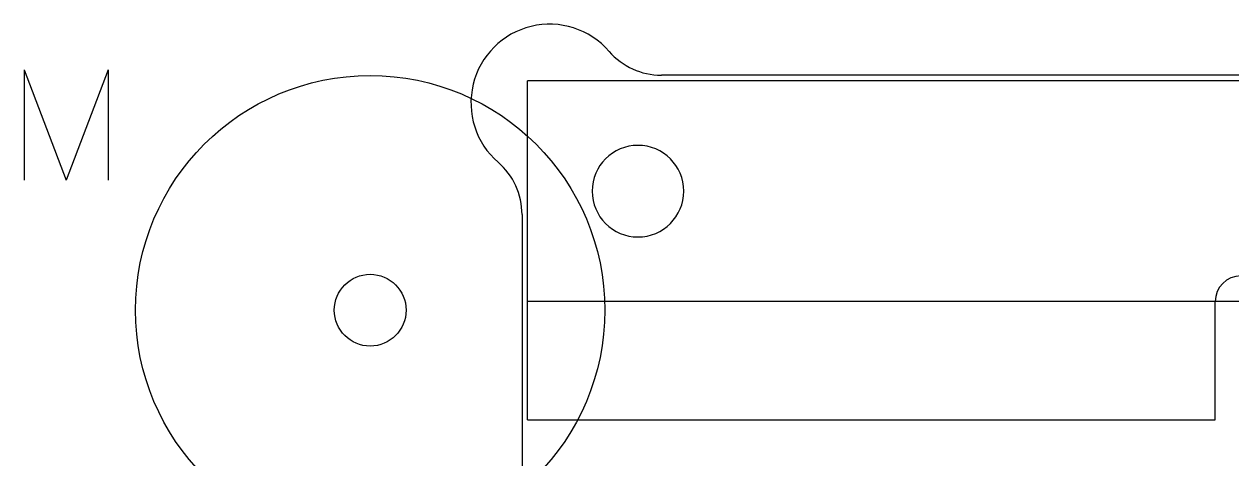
# Model space of a CAD drawing. Header units: millimetres. Extents: x -190 to 348, y -330 to 190.
# Drawn here: x -114.8 to -59.2, y 129.8 to 149.8 of the extents above; entities that cross this region are included whole.
import ezdxf

# ---------------------------------------------------------------- set-up
doc = ezdxf.new("R2010")
doc.units = ezdxf.units.MM
doc.layers.add('10_MAQ_PALLET', color=7, linetype='Continuous')
doc.layers.add('7______BREAKAWAY', color=7, linetype='Continuous')

msp = doc.modelspace()

# ---------------------------------------------------------------- linework, layer by layer
at = {"layer": '10_MAQ_PALLET', "color": 3}
for p, q in [((-114.758, 147.695), (-114.758, 142.615)), ((-114.758, 147.695), (-112.822, 142.615)), ((-110.887, 147.695), (-112.822, 142.615)), ((-110.887, 147.695), (-110.887, 142.615))]:
    msp.add_line(p, q, dxfattribs=at)
at = {"layer": '10_MAQ_PALLET', "color": 5}
for p, q in [((85.699, 147.447, -3.175), (-85.445, 147.447, -3.175)), ((-91.854, 141.038, -3.175), (-91.854, 14.052, -3.175))]:
    msp.add_line(p, q, dxfattribs=at)
at = {"layer": '10_MAQ_PALLET', "color": 8}
msp.add_circle((-98.839, 136.637, -2.159), 10.795, dxfattribs=at)
at = {"layer": '10_MAQ_PALLET', "color": 3}
msp.add_circle((-98.839, 136.637), 1.651, dxfattribs=at)
at = {"layer": '10_MAQ_PALLET', "color": 5}
for centre, radius, start, end in [((-90.584, 146.177, -3.175), 3.619, 40.8594, 229.1406), ((-85.445, 150.622, -3.175), 3.175, 220.8594, 270), ((-95.029, 141.038, -3.175), 3.175, 0, 49.1406)]:
    msp.add_arc(centre, radius, start, end, dxfattribs=at)
at = {"layer": '7______BREAKAWAY', "color": 2}
for p, q in [((-91.6, 131.595), (-91.6, 147.193)), ((91.6, 147.193), (-91.6, 147.193)), ((91.6, 137.033), (-91.6, 137.033)), ((-59.962, 131.595), (-59.962, 137.033)), ((-91.6, 131.595), (-59.962, 131.595))]:
    msp.add_line(p, q, dxfattribs=at)
for centre, radius, start, end in [((-86.52, 142.113), 2.108, 0, 180), ((-86.52, 142.113), 2.108, 180, 0), ((-58.781, 137.033), 1.181, 0, 180)]:
    msp.add_arc(centre, radius, start, end, dxfattribs=at)

doc.saveas('drawing.dxf')
